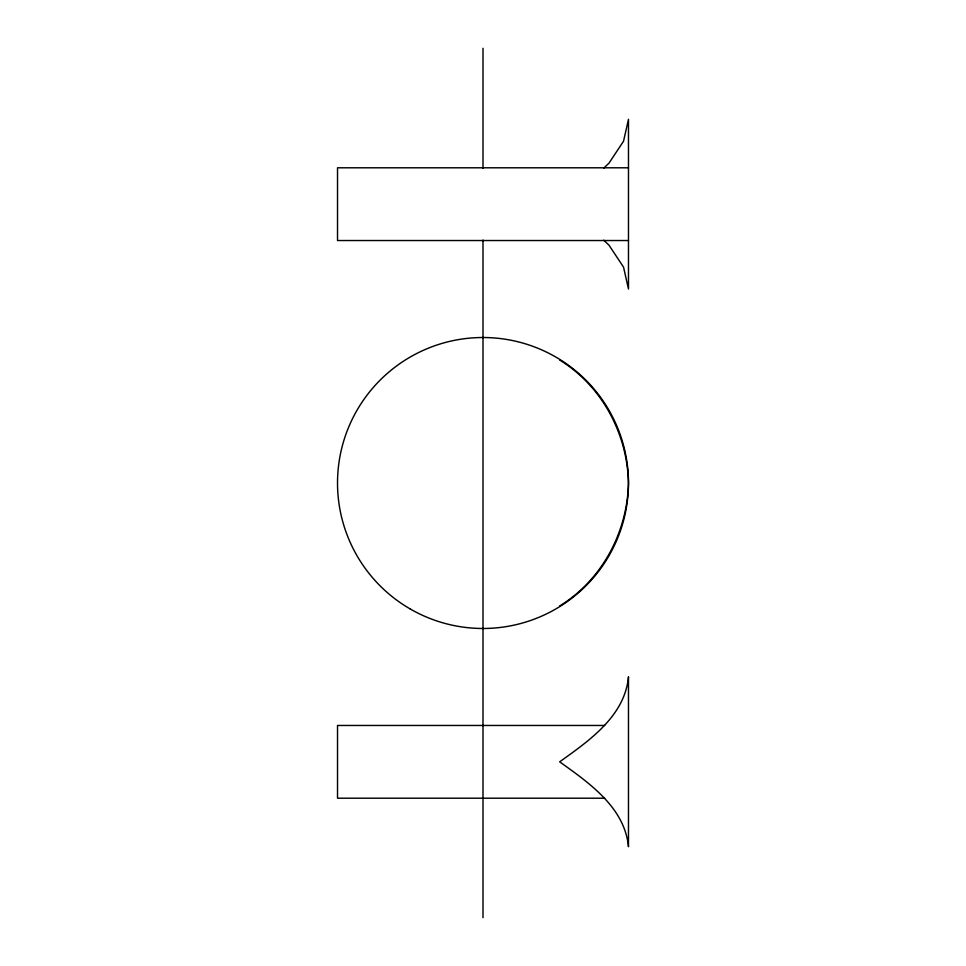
<?xml version="1.0" encoding="UTF-8"?>
<svg xmlns="http://www.w3.org/2000/svg" width="966" height="966" viewBox="0 0 966 966"><rect width="100%" height="100%" fill="white"/><g stroke="black" fill="none" stroke-linecap="round" stroke-linejoin="round"><path stroke-width="1.45" d="M603.738 168.132L608.991 163.157L623.529 141.229L628.48 119.301L628.48 289.027L623.529 267.099L608.991 245.171L603.738 240.184M559.652 605.996C601.951 580.047 627.369 532.254 628.48 483C627.369 433.746 601.951 385.953 559.652 360.004M628.48 167.794L337.52 167.794L337.52 240.534L628.48 240.534M604.656 725.466L337.52 725.466L337.52 798.206L604.656 798.206M483 48.3L483 168.289M483 240.039L483 917.7M628.48 676.973C624.664 716.265 589.163 740.717 559.652 761.836C589.163 782.955 624.664 807.407 628.48 846.699L628.48 676.973M410.26 608.991A145.48 145.48 0 0 0 628.48 483A145.48 145.48 0 0 0 410.26 357.009A145.48 145.48 0 0 0 410.26 608.991"/></g></svg>
